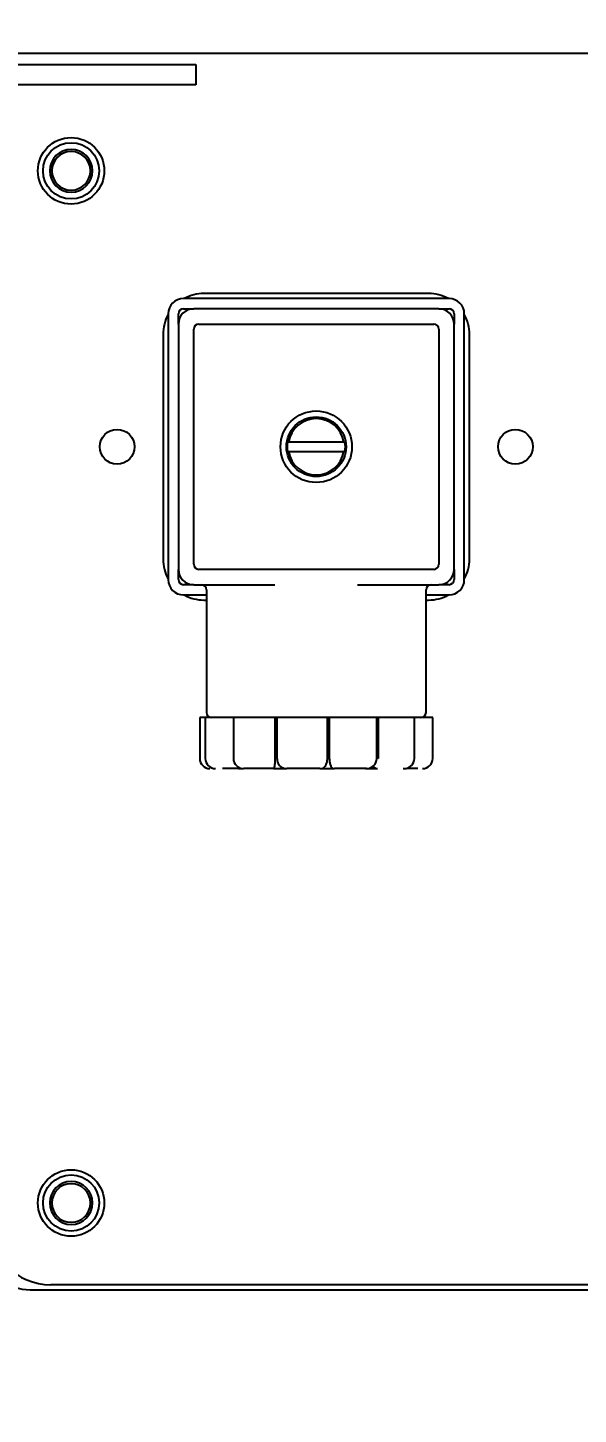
# Model space of a CAD drawing. Header units: inches. Extents: x -347369 to -260369, y 119522 to 149869.
# Drawn here: x -284705.1 to -284651.2, y 137304 to 137439.7 of the extents above; entities that cross this region are included whole.
import ezdxf

# ---------------------------------------------------------------- set-up
doc = ezdxf.new("R2010")
doc.units = ezdxf.units.IN
doc.header["$LTSCALE"] = 300
doc.layers.add('MACCHINA', color=40, linetype='Continuous')
doc.layers.add('QUOTE', color=7, linetype='Continuous')
doc.styles.get("Standard").update_dxf_attribs({"font": 'romans.shx'})
doc.dimstyles.new('sc1a100', dxfattribs={"dimscale": 100, "dimtxt": 3, "dimasz": 3, "dimexe": 0, "dimexo": 0, "dimgap": 1, "dimtad": 1, "dimzin": 12, "dimdsep": 46, "dimtxsty": 'Standard', "dimblk": 'CLOSEDBLANK', "dimcen": 1, "dimclrd": 253, "dimclre": 253, "dimclrt": 2, "dimadec": 0, "dimazin": 3, "dimtfac": 1, "dimtmove": 0, "dimatfit": 1, "dimldrblk": 'CLOSEDBLANK', "dimfxl": 1, "dimtolj": 1, "dimtzin": 0, "dimarcsym": 0})

# ---------------------------------------------------------------- blocks, each defined once
blk = doc.blocks.new('_ClosedBlank')
at = {"color": 0, "linetype": 'ByBlock', "lineweight": -2}
for p, q in [((-1, 0.16667), (0, 0)), ((-1, 0.16667), (-1, -0.16667)), ((0, 0), (-1, -0.16667))]:
    blk.add_line(p, q, dxfattribs=at)
blk = doc.blocks.new('*D27')
at = {"layer": 'Defpoints', "color": 0, "transparency": 16777216}
for p in [(-285230.17, 140399.66), (-284017.73, 139699.66), (-287395.23, 137749.66), (-287103.2, 136767.46), (-285230.17, 136499.66)]:
    blk.add_point(p, dxfattribs=at)
at = {"layer": 'QUOTE', "color": 253, "lineweight": -2, "transparency": 16777216}
for p, q in [((-287395.23, 137749.66), (-287753.7, 137542.69)), ((-285230.17, 136499.66), (-285230.17, 136085.73))]:
    blk.add_line(p, q, dxfattribs=at)
blk.add_arc((-285230.17, 138999.66), 2913.92, 215.90144, 264.09856, dxfattribs=at)
at = {"layer": 'QUOTE', "color": 253, "lineweight": -2, "transparency": 16777216, "xscale": 300, "yscale": 300, "zscale": 300}
for p, rotation in [((-287753.7, 137542.69), 122.9507175305296), ((-285230.17, 136085.73), 357.0492824694705)]:
    blk.add_blockref('_ClosedBlank', p, dxfattribs=dict(at, rotation=rotation))
at = {"layer": 'QUOTE', "color": 2, "transparency": 16777216, "insert": (-286562.13, 136692.63), "char_height": 300, "attachment_point": 5, "rotation": 330}
blk.add_mtext('\\A1;60°', dxfattribs=at)
blk = doc.blocks.new('*D37')
at = {"layer": 'Defpoints', "color": 0, "transparency": 16777216}
for p in [(-285230.17, 140399.66), (-286220.12, 139989.61), (-283462.4, 137231.89), (-285230.17, 136499.66), (-284473.38, 136175.3)]:
    blk.add_point(p, dxfattribs=at)
at = {"layer": 'QUOTE', "color": 253, "lineweight": -2, "transparency": 16777216}
for p, q in [((-283462.4, 137231.89), (-283162.59, 136932.08)), ((-285230.17, 136499.66), (-285230.17, 136075.67))]:
    blk.add_line(p, q, dxfattribs=at)
blk.add_arc((-285230.17, 138999.66), 2923.99, 275.8811, 309.1189, dxfattribs=at)
at = {"layer": 'QUOTE', "color": 253, "lineweight": -2, "transparency": 16777216, "xscale": 300, "yscale": 300, "zscale": 300}
for p, rotation in [((-283162.59, 136932.08), 42.0594481817856), ((-285230.17, 136075.67), 182.9405518182139)]:
    blk.add_blockref('_ClosedBlank', p, dxfattribs=dict(at, rotation=rotation))
at = {"layer": 'QUOTE', "color": 2, "transparency": 16777216, "insert": (-284206.88, 136529.21), "char_height": 300, "attachment_point": 5, "rotation": 22.5}
blk.add_mtext('\\A1;45°', dxfattribs=at)
blk = doc.blocks.new('A$Cad528b1c')
at = {"layer": 'MACCHINA'}
for p, q in [((521.3, -1562.5), (527.3, -1562.5)), ((527.3, -1562.5), (663.3, -1562.5)), ((516.01, -1563.6), (541.5, -1563.6)), ((541.5, -1563.6), (541.5, -1565.6)), ((541.5, -1565.6), (516.01, -1565.6)), ((564.3, -1586), (542.3, -1586)), ((566.3, -1586.5), (540.3, -1586.5)), ((538.8, -1588), (538.8, -1614)), ((539.8, -1589), (539.8, -1588)), ((540.3, -1587.5), (541.3, -1587.5)), ((565.3, -1587.5), (541.3, -1587.5)), ((565.3, -1587.5), (566.3, -1587.5)), ((566.8, -1588), (566.8, -1589)), ((567.8, -1614), (567.8, -1588)), ((538.3, -1590), (538.3, -1612)), ((539.8, -1589), (539.8, -1613)), ((541.3, -1612.5), (541.3, -1589.5)), ((541.8, -1589), (564.8, -1589)), ((565.3, -1589.5), (565.3, -1612.5)), ((566.8, -1613), (566.8, -1589)), ((568.3, -1612), (568.3, -1590)), ((550.48, -1600.55), (550.59, -1600.55)), ((556.01, -1600.55), (550.59, -1600.55)), ((556.01, -1600.55), (556.12, -1600.55)), ((550.48, -1601.45), (550.59, -1601.45)), ((550.59, -1601.45), (556.01, -1601.45)), ((556.01, -1601.45), (556.12, -1601.45)), ((539.8, -1614), (539.8, -1613)), ((564.8, -1613), (541.8, -1613)), ((566.8, -1613), (566.8, -1614)), ((541.3, -1614.5), (540.3, -1614.5)), ((541.3, -1614.5), (549.26, -1614.5)), ((557.34, -1614.5), (565.3, -1614.5)), ((566.3, -1614.5), (565.3, -1614.5)), ((540.3, -1615.5), (542.55, -1615.5)), ((542.55, -1615), (542.55, -1627)), ((564.05, -1627), (564.05, -1615)), ((564.05, -1615.5), (566.3, -1615.5)), ((542.3, -1616), (542.55, -1616)), ((564.05, -1616), (564.3, -1616)), ((541.89, -1627.5), (541.89, -1631.5)), ((542.44, -1627.5), (541.89, -1627.5)), ((542.44, -1627.5), (542.44, -1631.5)), ((545.24, -1627.5), (542.44, -1627.5)), ((545.19, -1627.5), (545.19, -1631.5)), ((549.29, -1627.5), (545.19, -1627.5)), ((549.29, -1631.5), (549.29, -1627.5)), ((549.45, -1627.5), (549.29, -1627.5)), ((549.45, -1627.5), (549.45, -1631.5)), ((554.4, -1627.5), (549.45, -1627.5)), ((554.4, -1631.5), (554.4, -1627.5)), ((554.58, -1627.5), (554.4, -1627.5)), ((554.58, -1627.5), (554.58, -1631.5)), ((559.23, -1627.5), (554.58, -1627.5)), ((559.23, -1631.5), (559.23, -1627.5)), ((559.37, -1627.5), (559.37, -1631.5)), ((562.91, -1627.5), (559.37, -1627.5)), ((562.91, -1631.5), (562.91, -1627.5)), ((564.71, -1627.5), (562.91, -1627.5)), ((564.71, -1631.5), (564.71, -1627.5)), ((559.37, -1631.5), (559.22, -1631.5)), ((545.69, -1632.5), (546.19, -1632.5)), ((549.11, -1632.5), (550.43, -1632.5)), ((553.66, -1632.5), (555.08, -1632.5)), ((558.11, -1632.5), (559.26, -1632.5)), ((525.3, -1683.5), (665.3, -1683.5)), ((663.3, -1683), (527.3, -1683))]:
    blk.add_line(p, q, dxfattribs=at)
for centre, radius in [((529.3, -1574), 3.25), ((529.3, -1574), 2.75), ((553.3, -1601), 3.5), ((553.3, -1601), 2.92), ((533.8, -1601), 1.7), ((572.8, -1601), 1.7), ((529.3, -1675), 3.25), ((529.3, -1675), 2.75)]:
    blk.add_circle(centre, radius, dxfattribs=at)
for centre, radius, start, end in [((529.3, -1574), 2.1, 90, 270), ((529.3, -1574), 1.89, 90, 270), ((529.3, -1574), 2.1, 270, 90), ((529.3, -1574), 1.89, 270, 90), ((542.3, -1590), 4, 90, 118.955), ((564.3, -1590), 4, 61.045, 90), ((540.3, -1588), 1.5, 90, 180), ((566.3, -1588), 1.5, 0, 90), ((542.3, -1590), 4, 151.045, 180), ((540.3, -1588), 0.5, 90, 180), ((541.3, -1589), 1.5, 90, 180), ((565.3, -1589), 1.5, 0, 90), ((566.3, -1588), 0.5, 0, 90), ((564.3, -1590), 4, 0, 28.955), ((541.8, -1589.5), 0.5, 90, 180), ((564.8, -1589.5), 0.5, 0, 90), ((553.3, -1601), 2.75, 9.418, 170.582), ((553.3, -1601), 2.85, 170.9313, 189.0687), ((553.3, -1601), 2.85, 350.9313, 9.0687), ((553.3, -1601), 2.75, 189.418, 350.582), ((542.3, -1612), 4, 180, 208.955), ((541.3, -1613), 1.5, 180, 270), ((541.8, -1612.5), 0.5, 180, 270), ((564.8, -1612.5), 0.5, 270, 0), ((565.3, -1613), 1.5, 270, 0), ((564.3, -1612), 4, 331.045, 0), ((540.3, -1614), 1.5, 180, 270), ((540.3, -1614), 0.5, 180, 270), ((542.05, -1615), 0.5, 0, 90), ((564.55, -1615), 0.5, 90, 180), ((566.3, -1614), 0.5, 270, 0), ((566.3, -1614), 1.5, 270, 0), ((542.3, -1612), 4, 241.045, 270), ((564.3, -1612), 4, 270, 298.955), ((543.05, -1627), 0.5, 180, 270), ((563.55, -1627), 0.5, 270, 0), ((542.89, -1631.5), 1, 180, 270), ((543.44, -1631.5), 1, 180, 270), ((546.19, -1631.5), 1, 180, 270), ((558.23, -1631.5), 1, 270, 0), ((561.91, -1631.5), 1, 270, 0), ((563.71, -1631.5), 1, 270, 0), ((550.42, -1631.5), 1, 248.5315, 270), ((559.3, -1632), 0.5, 211.9218, 270), ((529.3, -1675), 2.1, 90, 270), ((529.3, -1675), 1.89, 90, 270), ((529.3, -1675), 2.1, 270, 90), ((529.3, -1675), 1.89, 270, 90), ((527.3, -1677), 6, 180, 270), ((525.3, -1679.5), 4, 180, 270)]:
    blk.add_arc(centre, radius, start, end, dxfattribs=at)
for points, knots in [([(563.55, -1627.5), (563.52, -1627.5), (563.45, -1627.5), (562.88, -1627.5), (561.93, -1627.5), (560.6, -1627.5), (558.96, -1627.5), (557.12, -1627.5), (555.21, -1627.5), (553.3, -1627.5), (551.39, -1627.5), (549.48, -1627.5), (547.64, -1627.5), (546, -1627.5), (544.67, -1627.5), (543.72, -1627.5), (543.15, -1627.5), (543.08, -1627.5), (543.05, -1627.5)], [0, 0, 0, 0, 0.058258, 0.120006, 0.18432, 0.25, 0.31568, 0.379994, 0.441742, 0.5, 0.558258, 0.620006, 0.68432, 0.75, 0.81568, 0.879994, 0.941742, 1, 1, 1, 1]), ([(549.11, -1632.5), (549.14, -1632.49), (549.2, -1632.47), (549.24, -1632.3), (549.26, -1632.1), (549.28, -1631.92), (549.28, -1631.72), (549.29, -1631.57), (549.29, -1631.5)], [0, 0, 0, 0, 0.244851, 0.499464, 0.624093, 0.748362, 0.873179, 1, 1, 1, 1]), ([(549.45, -1631.5), (549.46, -1631.57), (549.47, -1631.72), (549.53, -1631.92), (549.63, -1632.1), (549.79, -1632.3), (549.95, -1632.37), (550.05, -1632.42)], [0, 0, 0, 0, 0.173188, 0.343649, 0.513372, 0.683596, 1, 1, 1, 1]), ([(553.66, -1632.5), (553.75, -1632.49), (553.94, -1632.47), (554.15, -1632.3), (554.27, -1632.1), (554.35, -1631.92), (554.39, -1631.72), (554.4, -1631.57), (554.4, -1631.5)], [0, 0, 0, 0, 0.244851, 0.499464, 0.624093, 0.748362, 0.873179, 1, 1, 1, 1]), ([(554.58, -1631.5), (554.59, -1631.57), (554.59, -1631.72), (554.62, -1631.92), (554.67, -1632.1), (554.75, -1632.3), (554.88, -1632.47), (555.02, -1632.49), (555.08, -1632.5)], [0, 0, 0, 0, 0.1268102, 0.2516234, 0.375896, 0.5005356, 0.7551349, 1, 1, 1, 1]), ([(545.69, -1632.5), (545.48, -1632.5), (545.17, -1632.5), (544.74, -1632.5), (544.4, -1632.5), (544.22, -1632.5), (544.12, -1632.5)], [0, 0, 0, 0, 0.382011, 0.578953, 0.776203, 1, 1, 1, 1]), ([(549.11, -1632.5), (548.96, -1632.5), (548.74, -1632.5), (548.34, -1632.5), (547.92, -1632.5), (547.37, -1632.5), (546.79, -1632.5), (546.36, -1632.5), (546.19, -1632.5), (546.2, -1632.5), (546.2, -1632.5)], [0, 0, 0, 0, 0.15259, 0.231256, 0.310045, 0.460424, 0.615689, 0.770955, 0.921334, 1, 1, 1, 1]), ([(553.66, -1632.5), (553.61, -1632.5), (553.53, -1632.5), (553.27, -1632.5), (552.96, -1632.5), (552.46, -1632.5), (551.81, -1632.5), (551.19, -1632.5), (550.78, -1632.5), (550.56, -1632.5), (550.41, -1632.5), (550.42, -1632.5), (550.43, -1632.5)], [0, 0, 0, 0, 0.123918, 0.187802, 0.251787, 0.373909, 0.5, 0.626091, 0.748213, 0.812098, 0.876082, 1, 1, 1, 1]), ([(558.23, -1632.5), (558.22, -1632.5), (558.21, -1632.5), (558.08, -1632.5), (557.78, -1632.5), (557.22, -1632.5), (556.58, -1632.5), (556.04, -1632.5), (555.67, -1632.5), (555.33, -1632.5), (555.18, -1632.5), (555.08, -1632.5)], [0, 0, 0, 0, 0.072921, 0.145955, 0.285351, 0.429277, 0.573203, 0.712599, 0.78552, 0.858554, 1, 1, 1, 1]), ([(561.81, -1632.5), (561.81, -1632.5), (561.86, -1632.5), (561.9, -1632.5), (561.9, -1632.5), (561.9, -1632.5)], [0, 0, 0, 0, 0.063707, 0.65231, 1, 1, 1, 1]), ([(563.24, -1632.5), (563.12, -1632.5), (562.87, -1632.5), (562.5, -1632.5), (562.28, -1632.5), (562.25, -1632.5)], [0, 0, 0, 0, 0.42605, 0.909597, 1, 1, 1, 1])]:
    blk.add_open_spline(points, degree=3, knots=knots, dxfattribs=at)

msp = doc.modelspace()

# ---------------------------------------------------------------- block references
msp.add_blockref('A$Cad528b1c', (-285230.166, 138999.656))

# ---------------------------------------------------------------- dimensions: what is measured, and where the dimension line sits
at = {"layer": 'QUOTE'}
for base, line2, picture, middle in [((-287103.201, 136767.46), ((-287395.23, 137749.656), (-284017.731, 139699.656)), '*D27', (-286562.128, 136692.63)), ((-284473.382, 136175.299), ((-283462.399, 137231.889), (-286220.116, 139989.605)), '*D37', (-284206.875, 136529.212))]:
    dim = msp.add_angular_dim_2l(base=base, line1=((-285230.166, 136499.656), (-285230.166, 140399.656)), line2=line2, dimstyle='sc1a100', dxfattribs=at)
    dim.commit()
    dim.dimension.update_dxf_attribs({"geometry": picture, "text_midpoint": middle})

doc.saveas('drawing.dxf')
